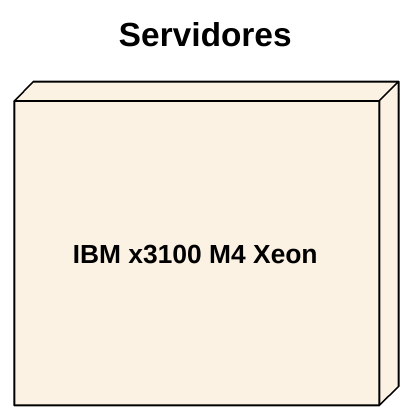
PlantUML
@startuml
title Servidores
node "IBM x3100 M4 Xeon" as IBM_x3100_M4_Xeon
@enduml
